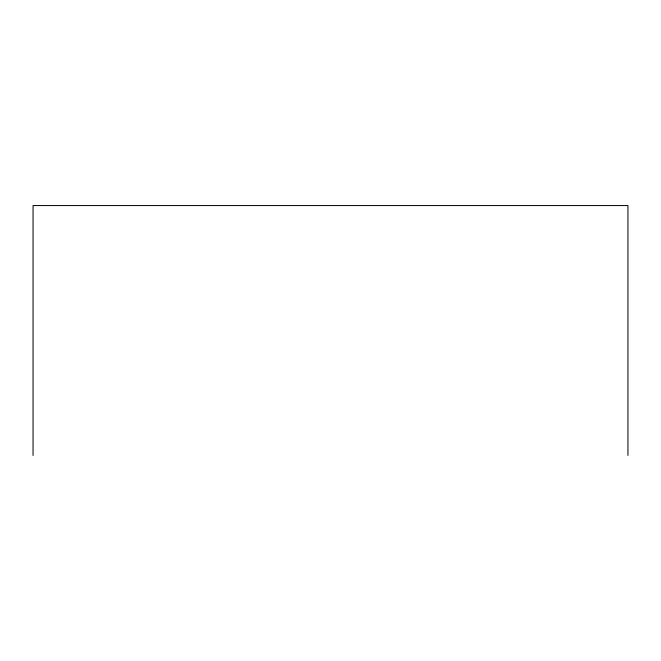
<?xml version="1.0" encoding="UTF-8"?>
<svg xmlns="http://www.w3.org/2000/svg" width="661" height="661" viewBox="0 0 661 661"><rect width="100%" height="100%" fill="white"/><g stroke="black" fill="none" stroke-linecap="round" stroke-linejoin="round"><path stroke-width="0.99" d="M627.95 455.446L627.95 205.554L33.05 205.554L33.05 455.446"/></g></svg>
